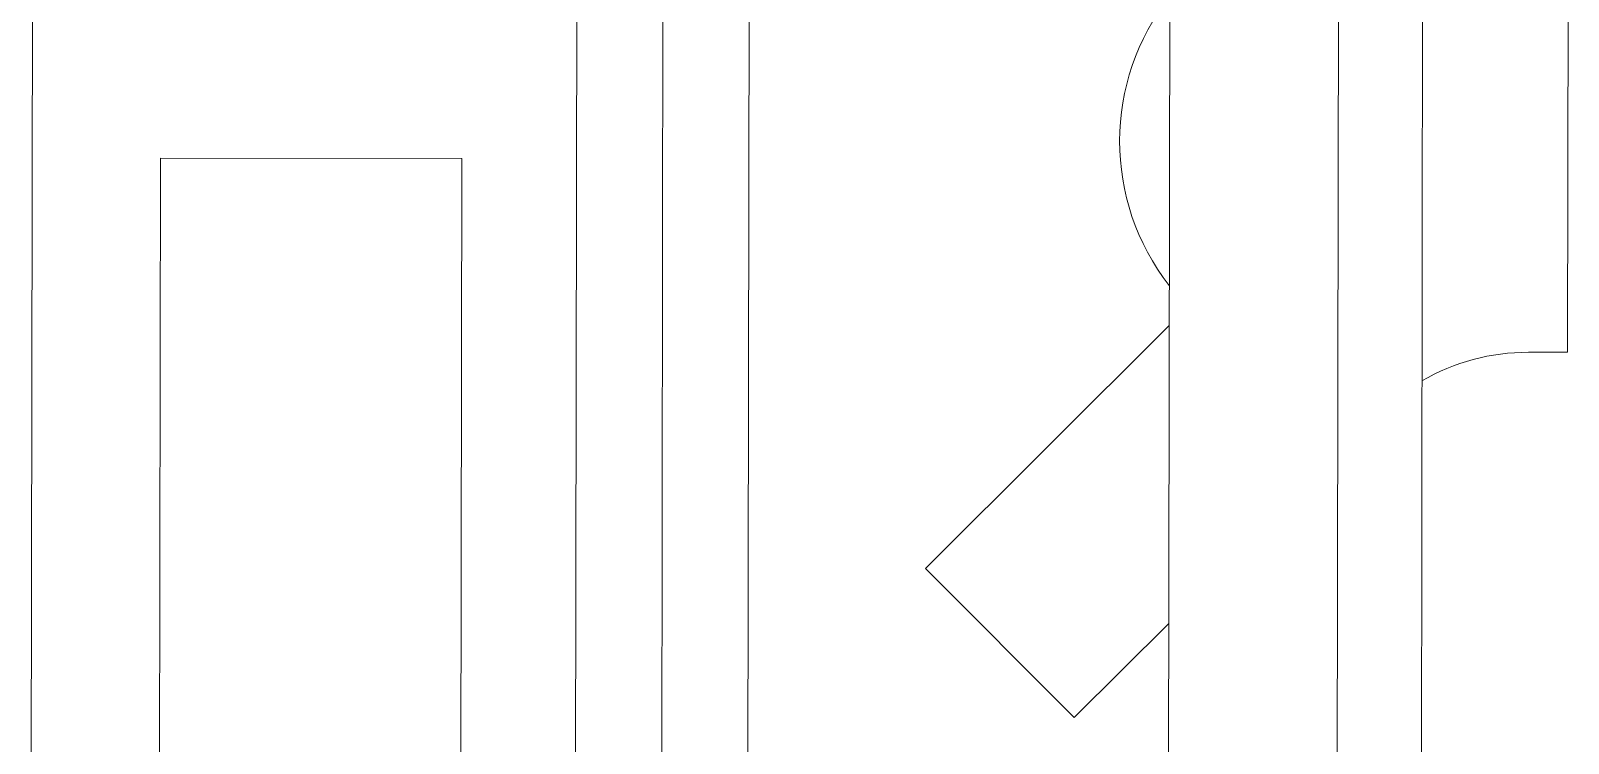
# Model space of a CAD drawing. Header units: millimetres. Extents: x -160614 to 59925, y -157025 to 0.
# Drawn here: x -98020.9 to -97656.1, y -114596.3 to -114427.1 of the extents above; entities that cross this region are included whole.
import ezdxf

# ---------------------------------------------------------------- set-up
doc = ezdxf.new("R2010")
doc.units = ezdxf.units.MM
doc.header["$LTSCALE"] = 8
doc.layers.add('72_EGR_EQP_TAG', color=9, linetype='Continuous', lineweight=5)
doc.layers.add('LOADING', color=9, linetype='Continuous', lineweight=5)

# ---------------------------------------------------------------- blocks, each defined once
blk = doc.blocks.new('workstation')
at = {"layer": 'LOADING'}
for p, q in [((2813.402, -1050.332, 0), (2813.478, -1004.332, 0)), ((2827.457, -1004.855, 0), (2827.383, -1049.855, 0)), ((2844.457, -1004.883, 0), (2844.383, -1049.883, 0)), ((2817.405, -1048.338, 0), (2817.475, -1006.338, 0)), ((2829.442, -1039.863, 0), (2829.498, -1006.47, 0)), ((2834.231, -1026.922, 0), (2834.264, -1006.819, 0)), ((2841.415, -1006.831, 0), (2841.382, -1026.934, 0)), ((2831.537, -1008.969, 0), (2831.485, -1039.866, 0)), ((2811.41, -1045.328, 0), (2811.47, -1009.328, 0)), ((2807.996, -1022.323, 0), (2807.979, -1032.323, 0)), ((2808.925, -1022.324, 0), (2807.996, -1022.323, 0)), ((2841.382, -1026.934, 0), (2834.231, -1026.922, 0))]:
    blk.add_line(p, q, dxfattribs=at)
at = {"layer": 'LOADING', "extrusion": (1.65729e-10, -2.0259e-11, -1)}
for p, q in [((2817.459, -1015.886, 0), (2819.7, -1013.652, 0)), ((2823.23, -1017.193, 0), (2819.7, -1013.652, 0)), ((2817.447, -1022.957, 0), (2823.23, -1017.193, 0))]:
    blk.add_line(p, q, dxfattribs=at)
at = {"layer": 'LOADING', "extrusion": (1.03527e-10, -9.97581e-11, -1)}
for centre, major_axis, start_param, end_param in [((2808.933, -1017.324, 0), (-3.541, -3.53), -1.314396, -0.785398), ((2813.059, -1027.331, 0), (3.928, -3.941), 4.833569, 6.162005)]:
    blk.add_ellipse(centre, major_axis=major_axis, ratio=1, start_param=start_param, end_param=end_param, dxfattribs=at)
blk = doc.blocks.new('GF1')
at = {"layer": 'LOADING', "color": 9, "xscale": 10, "yscale": 10, "zscale": 10, "rotation": 180}
blk.add_blockref('workstation', (-69576.31, -124726.71, 0), dxfattribs=at)

msp = doc.modelspace()

# ---------------------------------------------------------------- block references
at = {"layer": '72_EGR_EQP_TAG'}
msp.add_blockref('GF1', (0, 0), dxfattribs=at)

doc.saveas('drawing.dxf')
